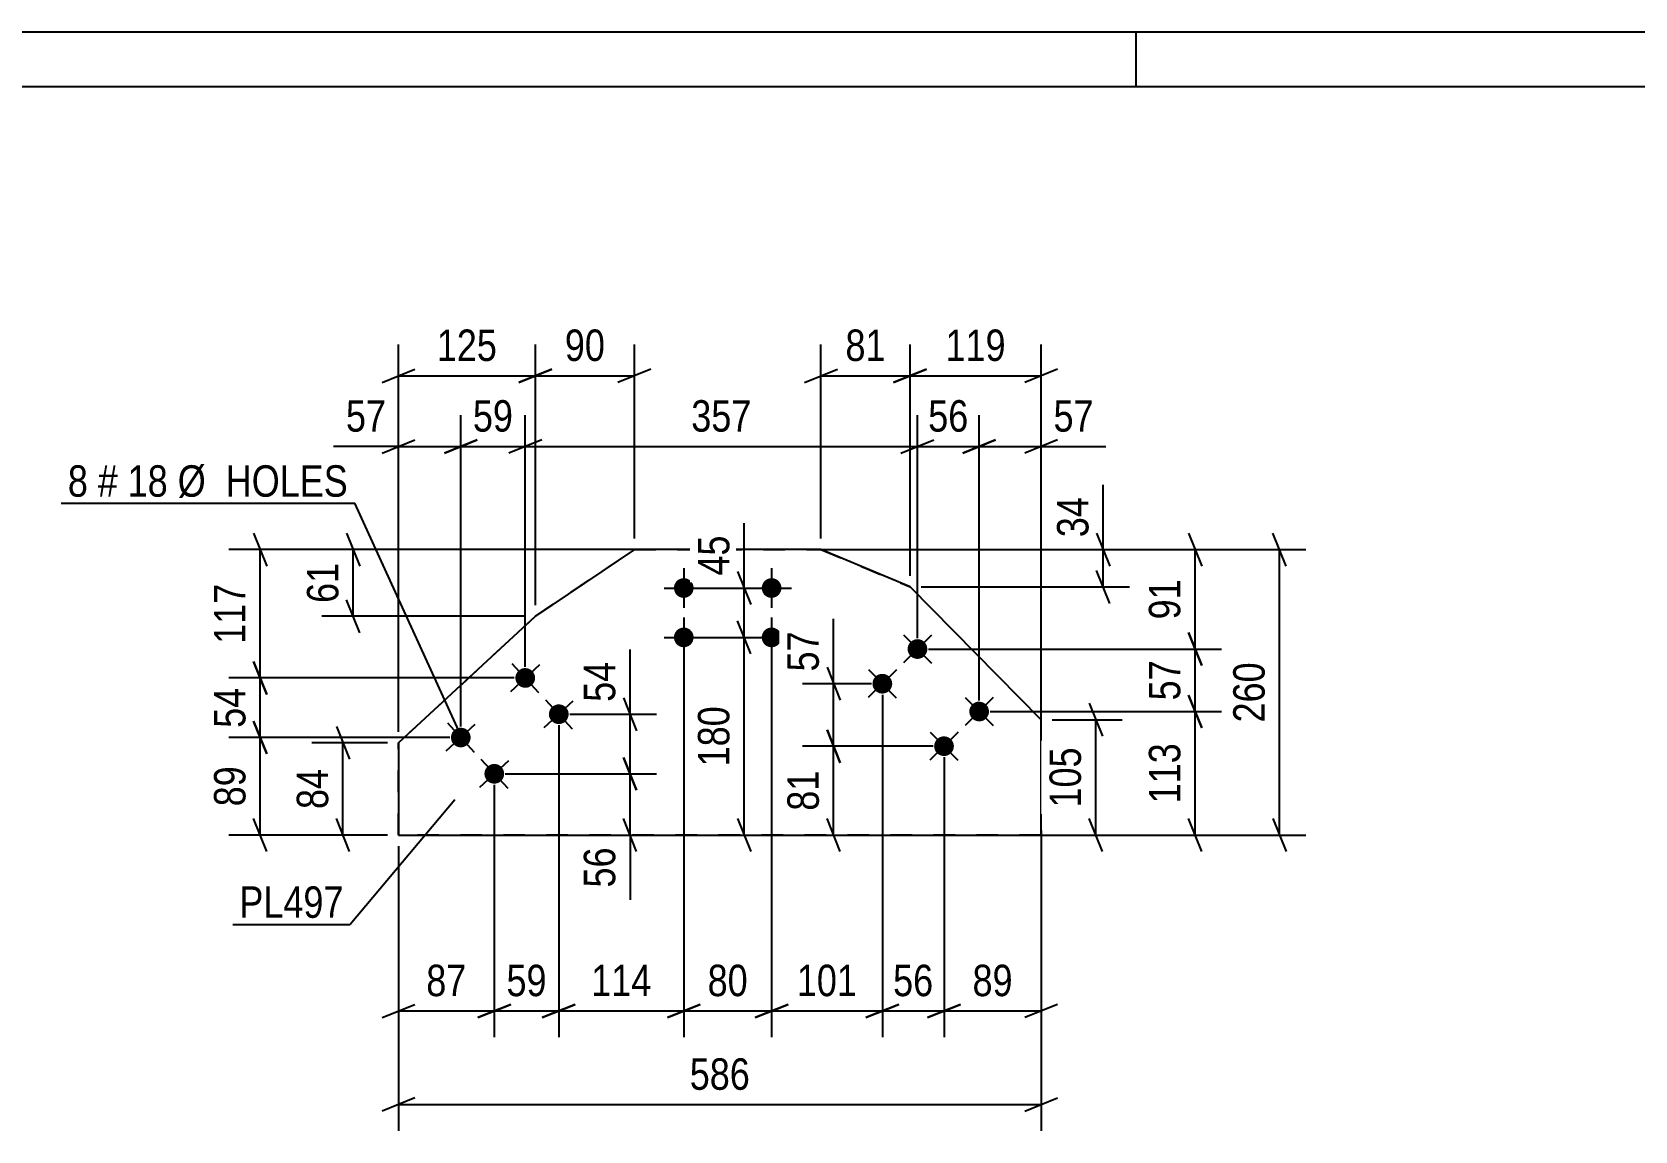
# Model space of a CAD drawing. Header units: millimetres. Extents: x 0 to 841, y 0 to 594.
# Drawn here: x 530.4 to 676.4, y 493.9 to 594 of the extents above; entities that cross this region are included whole.
import ezdxf

# ---------------------------------------------------------------- set-up
doc = ezdxf.new("R2010")
doc.units = ezdxf.units.MM
doc.linetypes.add('DXK_LINE_DOT2', pattern=[3.9198, 1.9599, -1.9599])
doc.styles.add('Arial Narrow', font='ARIALN.TTF', dxfattribs={"height": 0.2})

# ---------------------------------------------------------------- blocks, each defined once
blk = doc.blocks.new('Unknown-570386953-1113')
at = {"color": 5, "linetype": 'Continuous'}
for p, q in [((841, 594), (0, 594)), ((631, 589), (631, 594)), ((836, 589), (5, 589))]:
    blk.add_line(p, q, dxfattribs=at)
blk = doc.blocks.new('Bolt-570386953-1388 - 1382')
at = {"linetype": 'Continuous'}
for points in [[(611.7, 537.14), (611.55, 537.02), (611.38, 536.94), (611.2, 536.89), (611.01, 536.88), (610.83, 536.91), (610.65, 536.98), (610.49, 537.08), (610.36, 537.22), (610.26, 537.38), (610.19, 537.55), (610.16, 537.74), (610.17, 537.93), (610.22, 538.11), (610.31, 538.27), (610.43, 538.42), (610.58, 538.54), (610.74, 538.62), (610.93, 538.67), (611.11, 538.68), (611.3, 538.65), (611.48, 538.58), (611.63, 538.48), (611.76, 538.34), (611.87, 538.18), (611.93, 538.01), (611.96, 537.82), (611.95, 537.63), (611.9, 537.45), (611.81, 537.29)], [(608.49, 533.98), (608.35, 533.86), (608.18, 533.78), (608, 533.73), (607.81, 533.72), (607.62, 533.75), (607.45, 533.82), (607.29, 533.92), (607.16, 534.06), (607.06, 534.21), (606.99, 534.39), (606.96, 534.58), (606.97, 534.76), (607.02, 534.95), (607.11, 535.11), (607.23, 535.26), (607.37, 535.38), (607.54, 535.46), (607.72, 535.51), (607.91, 535.52), (608.1, 535.49), (608.27, 535.42), (608.43, 535.32), (608.56, 535.18), (608.66, 535.02), (608.73, 534.85), (608.76, 534.66), (608.75, 534.47), (608.7, 534.29), (608.61, 534.13)], [(617.31, 531.45), (617.17, 531.33), (617, 531.24), (616.82, 531.2), (616.63, 531.19), (616.44, 531.22), (616.27, 531.29), (616.11, 531.39), (615.98, 531.52), (615.88, 531.68), (615.81, 531.86), (615.78, 532.04), (615.79, 532.23), (615.84, 532.41), (615.93, 532.58), (616.05, 532.73), (616.19, 532.84), (616.36, 532.93), (616.54, 532.98), (616.73, 532.98), (616.92, 532.95), (617.09, 532.89), (617.25, 532.78), (617.38, 532.65), (617.49, 532.49), (617.55, 532.31), (617.58, 532.13), (617.57, 531.94), (617.52, 531.76), (617.43, 531.59)], [(614.11, 528.29), (613.96, 528.17), (613.8, 528.08), (613.61, 528.04), (613.43, 528.03), (613.24, 528.06), (613.07, 528.13), (612.91, 528.23), (612.78, 528.36), (612.67, 528.52), (612.61, 528.7), (612.58, 528.88), (612.59, 529.07), (612.64, 529.25), (612.73, 529.42), (612.84, 529.56), (612.99, 529.68), (613.16, 529.77), (613.34, 529.81), (613.53, 529.82), (613.72, 529.79), (613.89, 529.72), (614.05, 529.62), (614.18, 529.49), (614.28, 529.33), (614.35, 529.15), (614.38, 528.97), (614.37, 528.78), (614.32, 528.6), (614.23, 528.43)]]:
    blk.add_hatch(color=1, dxfattribs=at).paths.add_polyline_path(points)
at = {"color": 1, "linetype": 'Continuous'}
for p, q in [((612.34, 539.04), (609.78, 536.52)), ((609.8, 539.06), (612.33, 536.5)), ((609.14, 535.88), (606.58, 533.36)), ((606.6, 535.9), (609.12, 533.34)), ((617.96, 533.35), (615.4, 530.82)), ((615.42, 533.37), (617.95, 530.8)), ((614.76, 530.19), (612.2, 527.66)), ((612.21, 530.21), (614.74, 527.64))]:
    blk.add_line(p, q, dxfattribs=at)
blk = doc.blocks.new('Part-570386953-1403 - 1382')
at = {"color": 2, "linetype": 'Continuous'}
for p, q in [((585.27, 546.84), (576.25, 540.77)), ((602.27, 546.84), (585.27, 546.84)), ((585.27, 546.84), (585.27, 546.84)), ((610.39, 543.44), (602.27, 546.84)), ((602.27, 546.84), (602.27, 546.84)), ((622.33, 531.34), (610.39, 543.44)), ((576.25, 540.77), (563.77, 529.23)), ((576.25, 540.77), (576.25, 540.77)), ((622.33, 520.83), (622.33, 531.34)), ((563.77, 529.23), (563.77, 520.83)), ((563.77, 529.23), (563.77, 529.23)), ((563.77, 520.83), (622.33, 520.83)), ((563.77, 520.83), (563.77, 520.83)), ((622.33, 520.83), (622.33, 520.83))]:
    blk.add_line(p, q, dxfattribs=at)
at = {"color": 7, "linetype": 'DXK_LINE_DOT2'}
for p, q in [((576.25, 540.77), (585.27, 546.84)), ((585.27, 546.84), (602.27, 546.84)), ((602.27, 546.84), (610.39, 543.44)), ((563.77, 529.23), (576.25, 540.77)), ((622.33, 520.83), (622.33, 531.34)), ((563.77, 520.83), (563.77, 529.23)), ((622.33, 520.83), (563.77, 520.83))]:
    blk.add_line(p, q, dxfattribs=at)
blk = doc.blocks.new('Bolt-570386953-8759 - 1382')
at = {"linetype": 'Continuous'}
for points in [[(590.4, 542.7), (590.25, 542.58), (590.08, 542.5), (589.9, 542.45), (589.71, 542.44), (589.53, 542.47), (589.35, 542.54), (589.2, 542.64), (589.06, 542.78), (588.96, 542.94), (588.9, 543.11), (588.87, 543.3), (588.88, 543.49), (588.93, 543.67), (589.01, 543.83), (589.13, 543.98), (589.28, 544.1), (589.45, 544.18), (589.63, 544.23), (589.82, 544.24), (590, 544.21), (590.18, 544.14), (590.34, 544.04), (590.47, 543.9), (590.57, 543.75), (590.64, 543.57), (590.66, 543.38), (590.65, 543.2), (590.6, 543.01), (590.52, 542.85)], [(598.4, 542.7), (598.25, 542.58), (598.08, 542.5), (597.9, 542.45), (597.71, 542.44), (597.53, 542.47), (597.35, 542.54), (597.2, 542.64), (597.06, 542.78), (596.96, 542.94), (596.9, 543.11), (596.87, 543.3), (596.88, 543.49), (596.93, 543.67), (597.01, 543.83), (597.13, 543.98), (597.28, 544.1), (597.45, 544.18), (597.63, 544.23), (597.82, 544.24), (598, 544.21), (598.18, 544.14), (598.34, 544.04), (598.47, 543.9), (598.57, 543.75), (598.64, 543.57), (598.66, 543.38), (598.65, 543.2), (598.6, 543.01), (598.52, 542.85)], [(590.4, 538.2), (590.25, 538.08), (590.08, 538), (589.9, 537.95), (589.71, 537.94), (589.53, 537.97), (589.35, 538.04), (589.2, 538.14), (589.06, 538.28), (588.96, 538.44), (588.9, 538.61), (588.87, 538.8), (588.88, 538.99), (588.93, 539.17), (589.01, 539.33), (589.13, 539.48), (589.28, 539.6), (589.45, 539.68), (589.63, 539.73), (589.82, 539.74), (590, 539.71), (590.18, 539.64), (590.34, 539.54), (590.47, 539.4), (590.57, 539.25), (590.64, 539.07), (590.66, 538.88), (590.65, 538.7), (590.6, 538.51), (590.52, 538.35)], [(598.4, 538.2), (598.25, 538.08), (598.08, 538), (597.9, 537.95), (597.71, 537.94), (597.53, 537.97), (597.35, 538.04), (597.2, 538.14), (597.06, 538.28), (596.96, 538.44), (596.9, 538.61), (596.87, 538.8), (596.88, 538.99), (596.93, 539.17), (597.01, 539.33), (597.13, 539.48), (597.28, 539.6), (597.45, 539.68), (597.63, 539.73), (597.82, 539.74), (598, 539.71), (598.18, 539.64), (598.34, 539.54), (598.47, 539.4), (598.57, 539.25), (598.64, 539.07), (598.66, 538.88), (598.65, 538.7), (598.6, 538.51), (598.52, 538.35)]]:
    blk.add_hatch(color=1, dxfattribs=at).paths.add_polyline_path(points)
at = {"color": 1, "linetype": 'Continuous'}
for p, q in [((589.77, 545.14), (589.77, 541.54)), ((597.77, 545.14), (597.77, 541.54)), ((587.97, 543.34), (591.57, 543.34)), ((595.97, 543.34), (599.57, 543.34)), ((589.77, 540.64), (589.77, 537.04)), ((597.77, 540.64), (597.77, 537.04)), ((587.97, 538.84), (591.57, 538.84)), ((595.97, 538.84), (599.57, 538.84))]:
    blk.add_line(p, q, dxfattribs=at)
blk = doc.blocks.new('Bolt-570386953-8760 - 1382')
at = {"linetype": 'Continuous'}
for points in [[(575.95, 534.51), (575.81, 534.39), (575.64, 534.3), (575.46, 534.26), (575.27, 534.25), (575.08, 534.28), (574.91, 534.35), (574.75, 534.45), (574.62, 534.58), (574.52, 534.74), (574.45, 534.92), (574.42, 535.1), (574.43, 535.29), (574.48, 535.47), (574.57, 535.64), (574.69, 535.79), (574.83, 535.9), (575, 535.99), (575.18, 536.04), (575.37, 536.04), (575.56, 536.01), (575.73, 535.95), (575.89, 535.84), (576.02, 535.71), (576.12, 535.55), (576.19, 535.37), (576.22, 535.19), (576.21, 535), (576.16, 534.82), (576.07, 534.65)], [(579.01, 531.2), (578.86, 531.08), (578.69, 531), (578.51, 530.95), (578.32, 530.94), (578.14, 530.97), (577.96, 531.04), (577.8, 531.15), (577.67, 531.28), (577.57, 531.44), (577.5, 531.61), (577.48, 531.8), (577.49, 531.99), (577.54, 532.17), (577.62, 532.34), (577.74, 532.48), (577.89, 532.6), (578.06, 532.68), (578.24, 532.73), (578.43, 532.74), (578.61, 532.71), (578.79, 532.64), (578.94, 532.54), (579.08, 532.4), (579.18, 532.25), (579.25, 532.07), (579.27, 531.88), (579.26, 531.7), (579.21, 531.52), (579.13, 531.35)], [(570.08, 529.08), (569.93, 528.96), (569.76, 528.87), (569.58, 528.83), (569.39, 528.82), (569.21, 528.85), (569.03, 528.92), (568.88, 529.02), (568.74, 529.15), (568.64, 529.31), (568.58, 529.49), (568.55, 529.67), (568.56, 529.86), (568.61, 530.04), (568.69, 530.21), (568.81, 530.36), (568.96, 530.47), (569.13, 530.56), (569.31, 530.61), (569.5, 530.61), (569.68, 530.58), (569.86, 530.52), (570.02, 530.41), (570.15, 530.28), (570.25, 530.12), (570.32, 529.94), (570.34, 529.76), (570.33, 529.57), (570.28, 529.39), (570.2, 529.22)], [(573.13, 525.77), (572.99, 525.65), (572.82, 525.57), (572.64, 525.52), (572.45, 525.51), (572.26, 525.54), (572.09, 525.61), (571.93, 525.71), (571.8, 525.85), (571.7, 526.01), (571.63, 526.18), (571.6, 526.37), (571.61, 526.56), (571.66, 526.74), (571.75, 526.91), (571.87, 527.05), (572.01, 527.17), (572.18, 527.25), (572.36, 527.3), (572.55, 527.31), (572.74, 527.28), (572.91, 527.21), (573.07, 527.11), (573.2, 526.97), (573.3, 526.82), (573.37, 526.64), (573.4, 526.45), (573.39, 526.27), (573.34, 526.08), (573.25, 525.92)]]:
    blk.add_hatch(color=1, dxfattribs=at).paths.add_polyline_path(points)
at = {"color": 1, "linetype": 'Continuous'}
for p, q in [((574, 533.92), (576.64, 536.37)), ((574.1, 536.47), (576.54, 533.82)), ((577.15, 533.16), (579.6, 530.52)), ((577.05, 530.62), (579.7, 533.06)), ((568.12, 528.49), (570.77, 530.94)), ((568.22, 531.04), (570.67, 528.39)), ((571.18, 525.19), (573.82, 527.63)), ((571.28, 527.73), (573.72, 525.09))]:
    blk.add_line(p, q, dxfattribs=at)
blk = doc.blocks.new('StraightDimension-570386953-1465 - 1382')
at = {"color": 7, "linetype": 'Continuous'}
for p, q in [((635.76, 539.28), (636.96, 536.28)), ((612.06, 537.78), (638.76, 537.78)), ((636.36, 532.09), (636.36, 537.78)), ((636.96, 530.59), (635.76, 533.59)), ((617.68, 532.09), (638.76, 532.09))]:
    blk.add_line(p, q, dxfattribs=at)
at = {"color": 0}
blk.add_wipeout([(635.61, 537.36), (631.41, 537.36), (631.41, 532.5), (635.61, 532.5)], dxfattribs=at)
at = {"color": 3, "style": 'Arial Narrow'}
blk.add_text('57', height=2.863, rotation=90.0002, dxfattribs=at).set_placement((635.01, 533.1))
blk = doc.blocks.new('StraightDimension-570386953-31635 - 1382')
at = {"color": 7, "linetype": 'Continuous'}
for p, q in [((550.57, 548.34), (551.77, 545.34)), ((586.14, 546.84), (548.32, 546.84)), ((551.17, 535.15), (551.17, 546.84)), ((551.77, 533.65), (550.57, 536.65)), ((574.32, 535.15), (548.32, 535.15))]:
    blk.add_line(p, q, dxfattribs=at)
at = {"color": 0}
blk.add_wipeout([(550.42, 544.34), (546.22, 544.34), (546.22, 537.65), (550.42, 537.65)], dxfattribs=at)
at = {"color": 3, "style": 'Arial Narrow'}
blk.add_text('117', height=2.863, rotation=90.0002, dxfattribs=at).set_placement((549.82, 538.25))
blk = doc.blocks.new('StraightDimension-570386953-31709 - 1382')
at = {"color": 7, "linetype": 'Continuous'}
for p, q in [((572.5, 525.41), (572.5, 502.4)), ((563.77, 519.83), (563.77, 502.4)), ((562.27, 504.2), (565.27, 505.4)), ((574, 505.4), (571, 504.2)), ((563.77, 504.8), (572.5, 504.8))]:
    blk.add_line(p, q, dxfattribs=at)
at = {"color": 0}
blk.add_wipeout([(570.56, 505.55), (570.56, 509.75), (565.7, 509.75), (565.7, 505.55)], dxfattribs=at)
at = {"color": 3, "style": 'Arial Narrow'}
blk.add_text('87', height=2.863, dxfattribs=at).set_placement((566.3, 506.15))
blk = doc.blocks.new('StraightDimension-570386953-31455 - 1382')
at = {"color": 7, "linetype": 'Continuous'}
for p, q in [((595.87, 537.34), (594.67, 540.34)), ((590.77, 538.84), (597.67, 538.84)), ((595.27, 520.83), (595.27, 538.84)), ((594.67, 522.33), (595.87, 519.33)), ((594.05, 520.83), (597.67, 520.83))]:
    blk.add_line(p, q, dxfattribs=at)
at = {"color": 0}
blk.add_wipeout([(594.52, 533.18), (590.32, 533.18), (590.32, 526.49), (594.52, 526.49)], dxfattribs=at)
at = {"color": 3, "style": 'Arial Narrow'}
blk.add_text('180', height=2.863, rotation=90.0002, dxfattribs=at).set_placement((593.92, 527.09))
blk = doc.blocks.new('StraightDimension-570386953-1453 - 1382')
at = {"color": 7, "linetype": 'Continuous'}
for p, q in [((635.76, 533.59), (636.96, 530.59)), ((617.68, 532.09), (638.76, 532.09)), ((636.36, 520.83), (636.36, 532.09)), ((636.96, 519.33), (635.76, 522.33)), ((623.33, 520.83), (638.76, 520.83))]:
    blk.add_line(p, q, dxfattribs=at)
at = {"color": 0}
blk.add_wipeout([(635.61, 529.8), (631.41, 529.8), (631.41, 523.12), (635.61, 523.12)], dxfattribs=at)
at = {"color": 3, "style": 'Arial Narrow'}
blk.add_text('113', height=2.863, rotation=90.0002, dxfattribs=at).set_placement((635.01, 523.72))
blk = doc.blocks.new('StraightDimension-570386953-31424 - 1382')
at = {"color": 7, "linetype": 'Continuous'}
for p, q in [((584.87, 531.84), (584.87, 537.75)), ((584.87, 531.84), (584.87, 537.75)), ((584.27, 533.34), (585.47, 530.34)), ((579.37, 531.84), (587.27, 531.84)), ((584.87, 526.41), (584.87, 531.84)), ((585.47, 524.91), (584.27, 527.91)), ((573.5, 526.41), (587.27, 526.41))]:
    blk.add_line(p, q, dxfattribs=at)
at = {"color": 0}
blk.add_wipeout([(584.12, 537.22), (579.92, 537.22), (579.92, 532.37), (584.12, 532.37)], dxfattribs=at)
at = {"color": 3, "style": 'Arial Narrow'}
blk.add_text('54', height=2.863, rotation=90.0002, dxfattribs=at).set_placement((583.52, 532.97))
blk = doc.blocks.new('StraightDimension-570386953-31556 - 1382')
at = {"color": 7, "linetype": 'Continuous'}
for p, q in [((610.39, 544.44), (610.39, 565.53)), ((622.33, 532.34), (622.33, 565.53)), ((608.89, 562.08), (611.89, 563.28)), ((610.39, 562.68), (622.33, 562.68)), ((623.83, 563.28), (620.83, 562.08))]:
    blk.add_line(p, q, dxfattribs=at)
at = {"color": 0}
blk.add_wipeout([(619.71, 563.43), (619.71, 567.63), (613.02, 567.63), (613.02, 563.43)], dxfattribs=at)
at = {"color": 3, "style": 'Arial Narrow'}
blk.add_text('119', height=2.863, dxfattribs=at).set_placement((613.62, 564.03))
blk = doc.blocks.new('StraightDimension-570386953-1474 - 1382')
at = {"color": 7, "linetype": 'Continuous'}
for p, q in [((635.76, 548.34), (636.96, 545.34)), ((603.27, 546.84), (638.76, 546.84)), ((636.36, 537.78), (636.36, 546.84)), ((636.96, 536.28), (635.76, 539.28)), ((612.06, 537.78), (638.76, 537.78))]:
    blk.add_line(p, q, dxfattribs=at)
at = {"color": 0}
blk.add_wipeout([(635.61, 544.74), (631.41, 544.74), (631.41, 539.88), (635.61, 539.88)], dxfattribs=at)
at = {"color": 3, "style": 'Arial Narrow'}
blk.add_text('91', height=2.863, rotation=90.0002, dxfattribs=at).set_placement((635.01, 540.48))
blk = doc.blocks.new('StraightDimension-570386953-31559 - 1382')
at = {"color": 7, "linetype": 'Continuous'}
for p, q in [((576.25, 541.77), (576.25, 565.53)), ((585.27, 547.84), (585.27, 565.53)), ((574.75, 562.08), (577.75, 563.28)), ((576.25, 562.68), (585.27, 562.68)), ((586.77, 563.28), (583.77, 562.08))]:
    blk.add_line(p, q, dxfattribs=at)
at = {"color": 0}
blk.add_wipeout([(583.19, 563.43), (583.19, 567.63), (578.33, 567.63), (578.33, 563.43)], dxfattribs=at)
at = {"color": 3, "style": 'Arial Narrow'}
blk.add_text('90', height=2.863, dxfattribs=at).set_placement((578.93, 564.03))
blk = doc.blocks.new('StraightDimension-570386953-1485 - 1382')
at = {"color": 7, "linetype": 'Continuous'}
for p, q in [((563.77, 519.83), (563.77, 493.87)), ((622.33, 519.83), (622.33, 493.87)), ((565.27, 496.87), (562.27, 495.67)), ((620.83, 495.67), (623.83, 496.87)), ((563.77, 496.27), (622.33, 496.27))]:
    blk.add_line(p, q, dxfattribs=at)
at = {"color": 0}
blk.add_wipeout([(596.39, 497.02), (596.39, 501.22), (589.71, 501.22), (589.71, 497.02)], dxfattribs=at)
at = {"color": 3, "style": 'Arial Narrow'}
blk.add_text('586', height=2.863, dxfattribs=at).set_placement((590.31, 497.62))
blk = doc.blocks.new('StraightDimension-570386953-1490 - 1382')
at = {"color": 7, "linetype": 'Continuous'}
for p, q in [((626.71, 532.84), (627.91, 529.84)), ((623.33, 531.34), (629.71, 531.34)), ((627.31, 520.83), (627.31, 531.34)), ((627.91, 519.33), (626.71, 522.33)), ((623.33, 520.83), (629.71, 520.83))]:
    blk.add_line(p, q, dxfattribs=at)
at = {"color": 0}
blk.add_wipeout([(626.56, 529.43), (622.36, 529.43), (622.36, 522.74), (626.56, 522.74)], dxfattribs=at)
at = {"color": 3, "style": 'Arial Narrow'}
blk.add_text('105', height=2.863, rotation=90.0002, dxfattribs=at).set_placement((625.96, 523.34))
blk = doc.blocks.new('StraightDimension-570386953-1497 - 1382')
at = {"color": 7, "linetype": 'Continuous'}
for p, q in [((602.82, 530.42), (604.02, 527.42)), ((612.48, 528.92), (600.57, 528.92)), ((603.42, 520.83), (603.42, 528.92)), ((604.02, 519.33), (602.82, 522.33)), ((594.05, 520.83), (605.82, 520.83))]:
    blk.add_line(p, q, dxfattribs=at)
at = {"color": 0}
blk.add_wipeout([(602.67, 527.31), (598.47, 527.31), (598.47, 522.45), (602.67, 522.45)], dxfattribs=at)
at = {"color": 3, "style": 'Arial Narrow'}
blk.add_text('81', height=2.863, rotation=90.0002, dxfattribs=at).set_placement((602.07, 523.05))
blk = doc.blocks.new('StraightDimension-570386953-1512 - 1382')
at = {"color": 7, "linetype": 'Continuous'}
for p, q in [((603.42, 534.62), (603.42, 540.53)), ((603.42, 534.62), (603.42, 540.53)), ((602.82, 536.12), (604.02, 533.12)), ((606.86, 534.62), (600.57, 534.62)), ((603.42, 528.92), (603.42, 534.62)), ((604.02, 527.42), (602.82, 530.42)), ((612.48, 528.92), (600.57, 528.92))]:
    blk.add_line(p, q, dxfattribs=at)
at = {"color": 0}
blk.add_wipeout([(602.67, 540), (598.47, 540), (598.47, 535.14), (602.67, 535.14)], dxfattribs=at)
at = {"color": 3, "style": 'Arial Narrow'}
blk.add_text('57', height=2.863, rotation=90.0002, dxfattribs=at).set_placement((602.07, 535.74))
blk = doc.blocks.new('StraightDimension-570386953-31425 - 1382')
at = {"color": 7, "linetype": 'Continuous'}
for p, q in [((584.27, 527.91), (585.47, 524.91)), ((573.5, 526.41), (587.27, 526.41)), ((584.87, 520.83), (584.87, 526.41)), ((585.47, 519.33), (584.27, 522.33)), ((581.76, 520.83), (587.27, 520.83)), ((584.87, 520.83), (584.87, 514.93)), ((584.87, 520.83), (584.87, 514.93))]:
    blk.add_line(p, q, dxfattribs=at)
at = {"color": 0}
blk.add_wipeout([(584.12, 520.31), (579.92, 520.31), (579.92, 515.45), (584.12, 515.45)], dxfattribs=at)
at = {"color": 3, "style": 'Arial Narrow'}
blk.add_text('56', height=2.863, rotation=90.0002, dxfattribs=at).set_placement((583.52, 516.05))
blk = doc.blocks.new('StraightDimension-570386953-31454 - 1382')
at = {"color": 7, "linetype": 'Continuous'}
for p, q in [((595.27, 543.34), (595.27, 549.25)), ((595.27, 543.34), (595.27, 549.25)), ((594.67, 544.84), (595.87, 541.84)), ((590.77, 543.34), (597.67, 543.34)), ((595.27, 538.84), (595.27, 543.34)), ((595.87, 537.34), (594.67, 540.34)), ((590.77, 538.84), (597.67, 538.84))]:
    blk.add_line(p, q, dxfattribs=at)
at = {"color": 0}
blk.add_wipeout([(594.52, 548.72), (590.32, 548.72), (590.32, 543.87), (594.52, 543.87)], dxfattribs=at)
at = {"color": 3, "style": 'Arial Narrow'}
blk.add_text('45', height=2.863, rotation=90.0002, dxfattribs=at).set_placement((593.92, 544.47))
blk = doc.blocks.new('StraightDimension-570386953-31484 - 1382')
at = {"color": 7, "linetype": 'Continuous'}
for p, q in [((616.68, 533.09), (616.68, 559.09)), ((622.33, 530.89), (622.33, 559.09)), ((615.18, 555.64), (618.18, 556.84)), ((623.83, 556.84), (620.83, 555.64)), ((616.68, 556.24), (622.33, 556.24)), ((622.33, 556.24), (628.24, 556.24)), ((622.33, 556.24), (628.24, 556.24))]:
    blk.add_line(p, q, dxfattribs=at)
at = {"color": 0}
blk.add_wipeout([(627.71, 556.99), (627.71, 561.19), (622.86, 561.19), (622.86, 556.99)], dxfattribs=at)
at = {"color": 3, "style": 'Arial Narrow'}
blk.add_text('57', height=2.863, dxfattribs=at).set_placement((623.46, 557.59))
blk = doc.blocks.new('StraightDimension-570386953-31485 - 1382')
at = {"color": 7, "linetype": 'Continuous'}
for p, q in [((611.06, 538.78), (611.06, 559.09)), ((616.68, 533.09), (616.68, 559.09)), ((609.56, 555.64), (612.56, 556.84)), ((618.18, 556.84), (615.18, 555.64)), ((611.06, 556.24), (616.68, 556.24))]:
    blk.add_line(p, q, dxfattribs=at)
at = {"color": 0}
blk.add_wipeout([(616.3, 556.99), (616.3, 561.19), (611.44, 561.19), (611.44, 556.99)], dxfattribs=at)
at = {"color": 3, "style": 'Arial Narrow'}
blk.add_text('56', height=2.863, dxfattribs=at).set_placement((612.04, 557.59))
blk = doc.blocks.new('StraightDimension-570386953-31557 - 1382')
at = {"color": 7, "linetype": 'Continuous'}
for p, q in [((602.27, 547.84), (602.27, 565.53)), ((610.39, 544.44), (610.39, 565.53)), ((600.77, 562.08), (603.77, 563.28)), ((602.27, 562.68), (610.39, 562.68)), ((611.89, 563.28), (608.89, 562.08))]:
    blk.add_line(p, q, dxfattribs=at)
at = {"color": 0}
blk.add_wipeout([(608.76, 563.43), (608.76, 567.63), (603.9, 567.63), (603.9, 563.43)], dxfattribs=at)
at = {"color": 3, "style": 'Arial Narrow'}
blk.add_text('81', height=2.863, dxfattribs=at).set_placement((604.5, 564.03))
blk = doc.blocks.new('StraightDimension-570386953-31486 - 1382')
at = {"color": 7, "linetype": 'Continuous'}
for p, q in [((575.32, 536.15), (575.32, 559.09)), ((611.06, 538.78), (611.06, 559.09)), ((576.82, 556.84), (573.82, 555.64)), ((609.56, 555.64), (612.56, 556.84)), ((575.32, 556.24), (611.06, 556.24))]:
    blk.add_line(p, q, dxfattribs=at)
at = {"color": 0}
blk.add_wipeout([(596.53, 556.99), (596.53, 561.19), (589.85, 561.19), (589.85, 556.99)], dxfattribs=at)
at = {"color": 3, "style": 'Arial Narrow'}
blk.add_text('357', height=2.863, dxfattribs=at).set_placement((590.45, 557.59))
blk = doc.blocks.new('StraightDimension-570386953-31487 - 1382')
at = {"color": 7, "linetype": 'Continuous'}
for p, q in [((569.45, 530.72), (569.45, 559.09)), ((575.32, 536.15), (575.32, 559.09)), ((567.95, 555.64), (570.95, 556.84)), ((576.82, 556.84), (573.82, 555.64)), ((569.45, 556.24), (575.32, 556.24))]:
    blk.add_line(p, q, dxfattribs=at)
at = {"color": 0}
blk.add_wipeout([(574.81, 556.99), (574.81, 561.19), (569.95, 561.19), (569.95, 556.99)], dxfattribs=at)
at = {"color": 3, "style": 'Arial Narrow'}
blk.add_text('59', height=2.863, dxfattribs=at).set_placement((570.55, 557.59))
blk = doc.blocks.new('StraightDimension-570386953-31488 - 1382')
at = {"color": 7, "linetype": 'Continuous'}
for p, q in [((563.77, 530.23), (563.77, 559.09)), ((569.45, 530.72), (569.45, 559.09)), ((562.27, 555.64), (565.27, 556.84)), ((570.95, 556.84), (567.95, 555.64)), ((563.77, 556.24), (557.86, 556.24)), ((563.77, 556.24), (557.86, 556.24)), ((563.77, 556.24), (569.45, 556.24))]:
    blk.add_line(p, q, dxfattribs=at)
at = {"color": 0}
blk.add_wipeout([(563.24, 556.99), (563.24, 561.19), (558.38, 561.19), (558.38, 556.99)], dxfattribs=at)
at = {"color": 3, "style": 'Arial Narrow'}
blk.add_text('57', height=2.863, dxfattribs=at).set_placement((558.98, 557.59))
blk = doc.blocks.new('StraightDimension-570386953-31560 - 1382')
at = {"color": 7, "linetype": 'Continuous'}
for p, q in [((563.77, 530.23), (563.77, 565.53)), ((576.25, 541.77), (576.25, 565.53)), ((562.27, 562.08), (565.27, 563.28)), ((563.77, 562.68), (576.25, 562.68)), ((577.75, 563.28), (574.75, 562.08))]:
    blk.add_line(p, q, dxfattribs=at)
at = {"color": 0}
blk.add_wipeout([(573.35, 563.43), (573.35, 567.63), (566.66, 567.63), (566.66, 563.43)], dxfattribs=at)
at = {"color": 3, "style": 'Arial Narrow'}
blk.add_text('125', height=2.863, dxfattribs=at).set_placement((567.26, 564.03))
blk = doc.blocks.new('StraightDimension-570386953-31607 - 1382')
at = {"color": 7, "linetype": 'Continuous'}
for p, q in [((558.11, 530.73), (559.31, 527.73)), ((562.77, 529.23), (555.86, 529.23)), ((558.71, 520.83), (558.71, 529.23)), ((559.31, 519.33), (558.11, 522.33)), ((562.77, 520.83), (555.86, 520.83))]:
    blk.add_line(p, q, dxfattribs=at)
at = {"color": 0}
blk.add_wipeout([(557.96, 527.46), (553.76, 527.46), (553.76, 522.6), (557.96, 522.6)], dxfattribs=at)
at = {"color": 3, "style": 'Arial Narrow'}
blk.add_text('84', height=2.863, rotation=90.0002, dxfattribs=at).set_placement((557.36, 523.2))
blk = doc.blocks.new('StraightDimension-570386953-31614 - 1382')
at = {"color": 7, "linetype": 'Continuous'}
for p, q in [((559.04, 548.34), (560.24, 545.34)), ((584.27, 546.84), (556.79, 546.84)), ((559.64, 540.77), (559.64, 546.84)), ((560.24, 539.27), (559.04, 542.27)), ((575.25, 540.77), (556.79, 540.77))]:
    blk.add_line(p, q, dxfattribs=at)
at = {"color": 0}
blk.add_wipeout([(558.89, 546.23), (554.69, 546.23), (554.69, 541.38), (558.89, 541.38)], dxfattribs=at)
at = {"color": 3, "style": 'Arial Narrow'}
blk.add_text('61', height=2.863, rotation=90.0002, dxfattribs=at).set_placement((558.29, 541.98))
blk = doc.blocks.new('StraightDimension-570386953-31636 - 1382')
at = {"color": 7, "linetype": 'Continuous'}
for p, q in [((550.57, 536.65), (551.77, 533.65)), ((574.32, 535.15), (548.32, 535.15)), ((551.17, 529.72), (551.17, 535.15)), ((551.77, 528.22), (550.57, 531.22)), ((568.45, 529.72), (548.32, 529.72))]:
    blk.add_line(p, q, dxfattribs=at)
at = {"color": 0}
blk.add_wipeout([(550.42, 534.86), (546.22, 534.86), (546.22, 530), (550.42, 530)], dxfattribs=at)
at = {"color": 3, "style": 'Arial Narrow'}
blk.add_text('54', height=2.863, rotation=90.0002, dxfattribs=at).set_placement((549.82, 530.6))
blk = doc.blocks.new('StraightDimension-570386953-31637 - 1382')
at = {"color": 7, "linetype": 'Continuous'}
for p, q in [((550.57, 531.22), (551.77, 528.22)), ((568.45, 529.72), (548.32, 529.72)), ((551.17, 520.83), (551.17, 529.72)), ((551.77, 519.33), (550.57, 522.33)), ((562.77, 520.83), (548.32, 520.83))]:
    blk.add_line(p, q, dxfattribs=at)
at = {"color": 0}
blk.add_wipeout([(550.42, 527.7), (546.22, 527.7), (546.22, 522.85), (550.42, 522.85)], dxfattribs=at)
at = {"color": 3, "style": 'Arial Narrow'}
blk.add_text('89', height=2.863, rotation=90.0002, dxfattribs=at).set_placement((549.82, 523.45))
blk = doc.blocks.new('StraightDimension-570386953-31686 - 1382')
at = {"color": 7, "linetype": 'Continuous'}
for p, q in [((644.65, 545.34), (643.45, 548.34)), ((603.27, 546.84), (646.45, 546.84)), ((644.05, 520.83), (644.05, 546.84)), ((643.45, 522.33), (644.65, 519.33)), ((621.17, 520.83), (646.45, 520.83))]:
    blk.add_line(p, q, dxfattribs=at)
at = {"color": 0}
blk.add_wipeout([(643.3, 537.18), (639.1, 537.18), (639.1, 530.49), (643.3, 530.49)], dxfattribs=at)
at = {"color": 3, "style": 'Arial Narrow'}
blk.add_text('260', height=2.863, rotation=90.0002, dxfattribs=at).set_placement((642.7, 531.09))
blk = doc.blocks.new('StraightDimension-570386953-31703 - 1382')
at = {"color": 7, "linetype": 'Continuous'}
for p, q in [((613.48, 527.93), (613.48, 502.4)), ((622.33, 521.25), (622.33, 502.4)), ((611.98, 504.2), (614.98, 505.4)), ((623.83, 505.4), (620.83, 504.2)), ((613.48, 504.8), (622.33, 504.8))]:
    blk.add_line(p, q, dxfattribs=at)
at = {"color": 0}
blk.add_wipeout([(620.33, 505.55), (620.33, 509.75), (615.48, 509.75), (615.48, 505.55)], dxfattribs=at)
at = {"color": 3, "style": 'Arial Narrow'}
blk.add_text('89', height=2.863, dxfattribs=at).set_placement((616.08, 506.15))
blk = doc.blocks.new('StraightDimension-570386953-31704 - 1382')
at = {"color": 7, "linetype": 'Continuous'}
for p, q in [((607.86, 533.62), (607.86, 502.4)), ((613.48, 527.93), (613.48, 502.4)), ((606.36, 504.2), (609.36, 505.4)), ((614.98, 505.4), (611.98, 504.2)), ((607.86, 504.8), (613.48, 504.8))]:
    blk.add_line(p, q, dxfattribs=at)
at = {"color": 0}
blk.add_wipeout([(613.1, 505.55), (613.1, 509.75), (608.24, 509.75), (608.24, 505.55)], dxfattribs=at)
at = {"color": 3, "style": 'Arial Narrow'}
blk.add_text('56', height=2.863, dxfattribs=at).set_placement((608.84, 506.15))
blk = doc.blocks.new('StraightDimension-570386953-31705 - 1382')
at = {"color": 7, "linetype": 'Continuous'}
for p, q in [((597.77, 537.84), (597.77, 502.4)), ((607.86, 533.62), (607.86, 502.4)), ((596.27, 504.2), (599.27, 505.4)), ((609.36, 505.4), (606.36, 504.2)), ((597.77, 504.8), (607.86, 504.8))]:
    blk.add_line(p, q, dxfattribs=at)
at = {"color": 0}
blk.add_wipeout([(606.15, 505.55), (606.15, 509.75), (599.47, 509.75), (599.47, 505.55)], dxfattribs=at)
at = {"color": 3, "style": 'Arial Narrow'}
blk.add_text('101', height=2.863, dxfattribs=at).set_placement((600.07, 506.15))
blk = doc.blocks.new('StraightDimension-570386953-31706 - 1382')
at = {"color": 7, "linetype": 'Continuous'}
for p, q in [((589.77, 537.84), (589.77, 502.4)), ((597.77, 537.84), (597.77, 502.4)), ((588.27, 504.2), (591.27, 505.4)), ((599.27, 505.4), (596.27, 504.2)), ((589.77, 504.8), (597.77, 504.8))]:
    blk.add_line(p, q, dxfattribs=at)
at = {"color": 0}
blk.add_wipeout([(596.19, 505.55), (596.19, 509.75), (591.34, 509.75), (591.34, 505.55)], dxfattribs=at)
at = {"color": 3, "style": 'Arial Narrow'}
blk.add_text('80', height=2.863, dxfattribs=at).set_placement((591.94, 506.15))
blk = doc.blocks.new('StraightDimension-570386953-31707 - 1382')
at = {"color": 7, "linetype": 'Continuous'}
for p, q in [((589.77, 537.84), (589.77, 502.4)), ((578.37, 530.84), (578.37, 502.4)), ((576.87, 504.2), (579.87, 505.4)), ((591.27, 505.4), (588.27, 504.2)), ((578.37, 504.8), (589.77, 504.8))]:
    blk.add_line(p, q, dxfattribs=at)
at = {"color": 0}
blk.add_wipeout([(587.41, 505.55), (587.41, 509.75), (580.73, 509.75), (580.73, 505.55)], dxfattribs=at)
at = {"color": 3, "style": 'Arial Narrow'}
blk.add_text('114', height=2.863, dxfattribs=at).set_placement((581.33, 506.15))
blk = doc.blocks.new('StraightDimension-570386953-31708 - 1382')
at = {"color": 7, "linetype": 'Continuous'}
for p, q in [((578.37, 530.84), (578.37, 502.4)), ((572.5, 525.41), (572.5, 502.4)), ((571, 504.2), (574, 505.4)), ((579.87, 505.4), (576.87, 504.2)), ((572.5, 504.8), (578.37, 504.8))]:
    blk.add_line(p, q, dxfattribs=at)
at = {"color": 0}
blk.add_wipeout([(577.87, 505.55), (577.87, 509.75), (573.01, 509.75), (573.01, 505.55)], dxfattribs=at)
at = {"color": 3, "style": 'Arial Narrow'}
blk.add_text('59', height=2.863, dxfattribs=at).set_placement((573.61, 506.15))
blk = doc.blocks.new('StraightDimension-570386953-31759 - 1382')
at = {"color": 7, "linetype": 'Continuous'}
for p, q in [((627.99, 546.84), (627.99, 552.75)), ((627.99, 546.84), (627.99, 552.75)), ((627.39, 548.34), (628.59, 545.34)), ((601.43, 546.84), (630.39, 546.84)), ((627.99, 543.44), (627.99, 546.84)), ((628.59, 541.94), (627.39, 544.94)), ((611.39, 543.44), (630.39, 543.44))]:
    blk.add_line(p, q, dxfattribs=at)
at = {"color": 0}
blk.add_wipeout([(627.24, 552.22), (623.04, 552.22), (623.04, 547.37), (627.24, 547.37)], dxfattribs=at)
at = {"color": 3, "style": 'Arial Narrow'}
blk.add_text('34', height=2.863, rotation=90.0002, dxfattribs=at).set_placement((626.64, 547.97))
blk = doc.blocks.new('Mark-570386953-1399 - 1382')
at = {"color": 0}
blk.add_wipeout([(558.77, 513.29), (558.77, 516.29), (549.27, 516.29), (549.27, 513.29)], dxfattribs=at)
blk.add_wipeout([(558.77, 513.29), (558.77, 516.29), (549.27, 516.29), (549.27, 513.29)], dxfattribs=at)
at = {"color": 30, "linetype": 'Continuous'}
for p in [(568.91, 524.03), (548.67, 512.69)]:
    blk.add_line(p, (559.37, 512.69), dxfattribs=at)
at = {"color": 3, "style": 'Arial Narrow'}
blk.add_text('PL497', height=2.863, dxfattribs=at).set_placement((549.27, 513.29))
blk = doc.blocks.new('MarkSet-570386953-36519 - 1382')
at = {"color": 0}
for points in [[(535.47, 551.66), (535.47, 554.66), (533.64, 554.66), (533.64, 551.66)], [(538.19, 551.66), (538.19, 554.66), (536.37, 554.66), (536.37, 551.66)], [(542.75, 551.66), (542.75, 554.66), (539.09, 554.66), (539.09, 551.66)], [(559.18, 551.66), (559.18, 554.66), (543.65, 554.66), (543.65, 551.66)]]:
    blk.add_wipeout(points, dxfattribs=at)
for points in [[(535.47, 551.66), (535.47, 554.66), (533.64, 554.66), (533.64, 551.66)], [(538.19, 551.66), (538.19, 554.66), (536.37, 554.66), (536.37, 551.66)], [(542.75, 551.66), (542.75, 554.66), (539.09, 554.66), (539.09, 551.66)], [(559.18, 551.66), (559.18, 554.66), (543.65, 554.66), (543.65, 551.66)]]:
    blk.add_wipeout(points, dxfattribs=at)
at = {"color": 7, "linetype": 'Continuous'}
for p in [(533.04, 551.06), (569.44, 529.92)]:
    blk.add_line(p, (559.78, 551.06), dxfattribs=at)
at = {"color": 3, "style": 'Arial Narrow'}
for s, height, p in [('8', 2.86, (533.64, 551.66)), ('#', 2.86, (536.37, 551.66)), ('18', 2.863, (539.09, 551.66)), ('Ø  HOLES', 2.863, (543.65, 551.66))]:
    blk.add_text(s, height=height, dxfattribs=at).set_placement(p)

msp = doc.modelspace()

# ---------------------------------------------------------------- block references
for name in ['Unknown-570386953-1113', 'Part-570386953-1403 - 1382', 'Bolt-570386953-8759 - 1382', 'Bolt-570386953-1388 - 1382', 'Bolt-570386953-8760 - 1382']:
    msp.add_blockref(name, (0, 0))

# ---------------------------------------------------------------- next in the draw order: block references
for name in ['StraightDimension-570386953-31635 - 1382', 'StraightDimension-570386953-31455 - 1382', 'StraightDimension-570386953-1465 - 1382', 'StraightDimension-570386953-31709 - 1382']:
    msp.add_blockref(name, (0, 0))

# ---------------------------------------------------------------- next in the draw order: block references
for name in ['StraightDimension-570386953-31559 - 1382', 'StraightDimension-570386953-31454 - 1382', 'StraightDimension-570386953-31424 - 1382', 'StraightDimension-570386953-1453 - 1382']:
    msp.add_blockref(name, (0, 0))

# ---------------------------------------------------------------- next in the draw order: block references
for name in ['StraightDimension-570386953-31556 - 1382', 'StraightDimension-570386953-1485 - 1382']:
    msp.add_blockref(name, (0, 0))

# ---------------------------------------------------------------- next in the draw order: block references
for name in ['StraightDimension-570386953-1474 - 1382', 'StraightDimension-570386953-1490 - 1382', 'StraightDimension-570386953-1497 - 1382', 'StraightDimension-570386953-31425 - 1382']:
    msp.add_blockref(name, (0, 0))

# ---------------------------------------------------------------- next in the draw order: block references
for name in ['StraightDimension-570386953-31484 - 1382', 'StraightDimension-570386953-1512 - 1382']:
    msp.add_blockref(name, (0, 0))

# ---------------------------------------------------------------- next in the draw order: block references
msp.add_blockref('StraightDimension-570386953-31485 - 1382', (0, 0))

# ---------------------------------------------------------------- next in the draw order: block references
msp.add_blockref('StraightDimension-570386953-31557 - 1382', (0, 0))

# ---------------------------------------------------------------- next in the draw order: block references
msp.add_blockref('StraightDimension-570386953-31486 - 1382', (0, 0))

# ---------------------------------------------------------------- next in the draw order: block references
for name in ['StraightDimension-570386953-31487 - 1382', 'StraightDimension-570386953-31686 - 1382']:
    msp.add_blockref(name, (0, 0))

# ---------------------------------------------------------------- next in the draw order: block references
for name in ['StraightDimension-570386953-31488 - 1382', 'StraightDimension-570386953-31759 - 1382', 'StraightDimension-570386953-31703 - 1382']:
    msp.add_blockref(name, (0, 0))

# ---------------------------------------------------------------- next in the draw order: block references
for name in ['StraightDimension-570386953-31560 - 1382', 'StraightDimension-570386953-31704 - 1382']:
    msp.add_blockref(name, (0, 0))

# ---------------------------------------------------------------- next in the draw order: block references
for name in ['StraightDimension-570386953-31614 - 1382', 'StraightDimension-570386953-31705 - 1382', 'StraightDimension-570386953-31607 - 1382']:
    msp.add_blockref(name, (0, 0))

# ---------------------------------------------------------------- next in the draw order: block references
for name in ['StraightDimension-570386953-31706 - 1382', 'StraightDimension-570386953-31636 - 1382']:
    msp.add_blockref(name, (0, 0))

# ---------------------------------------------------------------- next in the draw order: block references
for name in ['StraightDimension-570386953-31707 - 1382', 'StraightDimension-570386953-31637 - 1382']:
    msp.add_blockref(name, (0, 0))

# ---------------------------------------------------------------- next in the draw order: block references
for name in ['MarkSet-570386953-36519 - 1382', 'StraightDimension-570386953-31708 - 1382', 'Mark-570386953-1399 - 1382']:
    msp.add_blockref(name, (0, 0))

doc.saveas('drawing.dxf')
